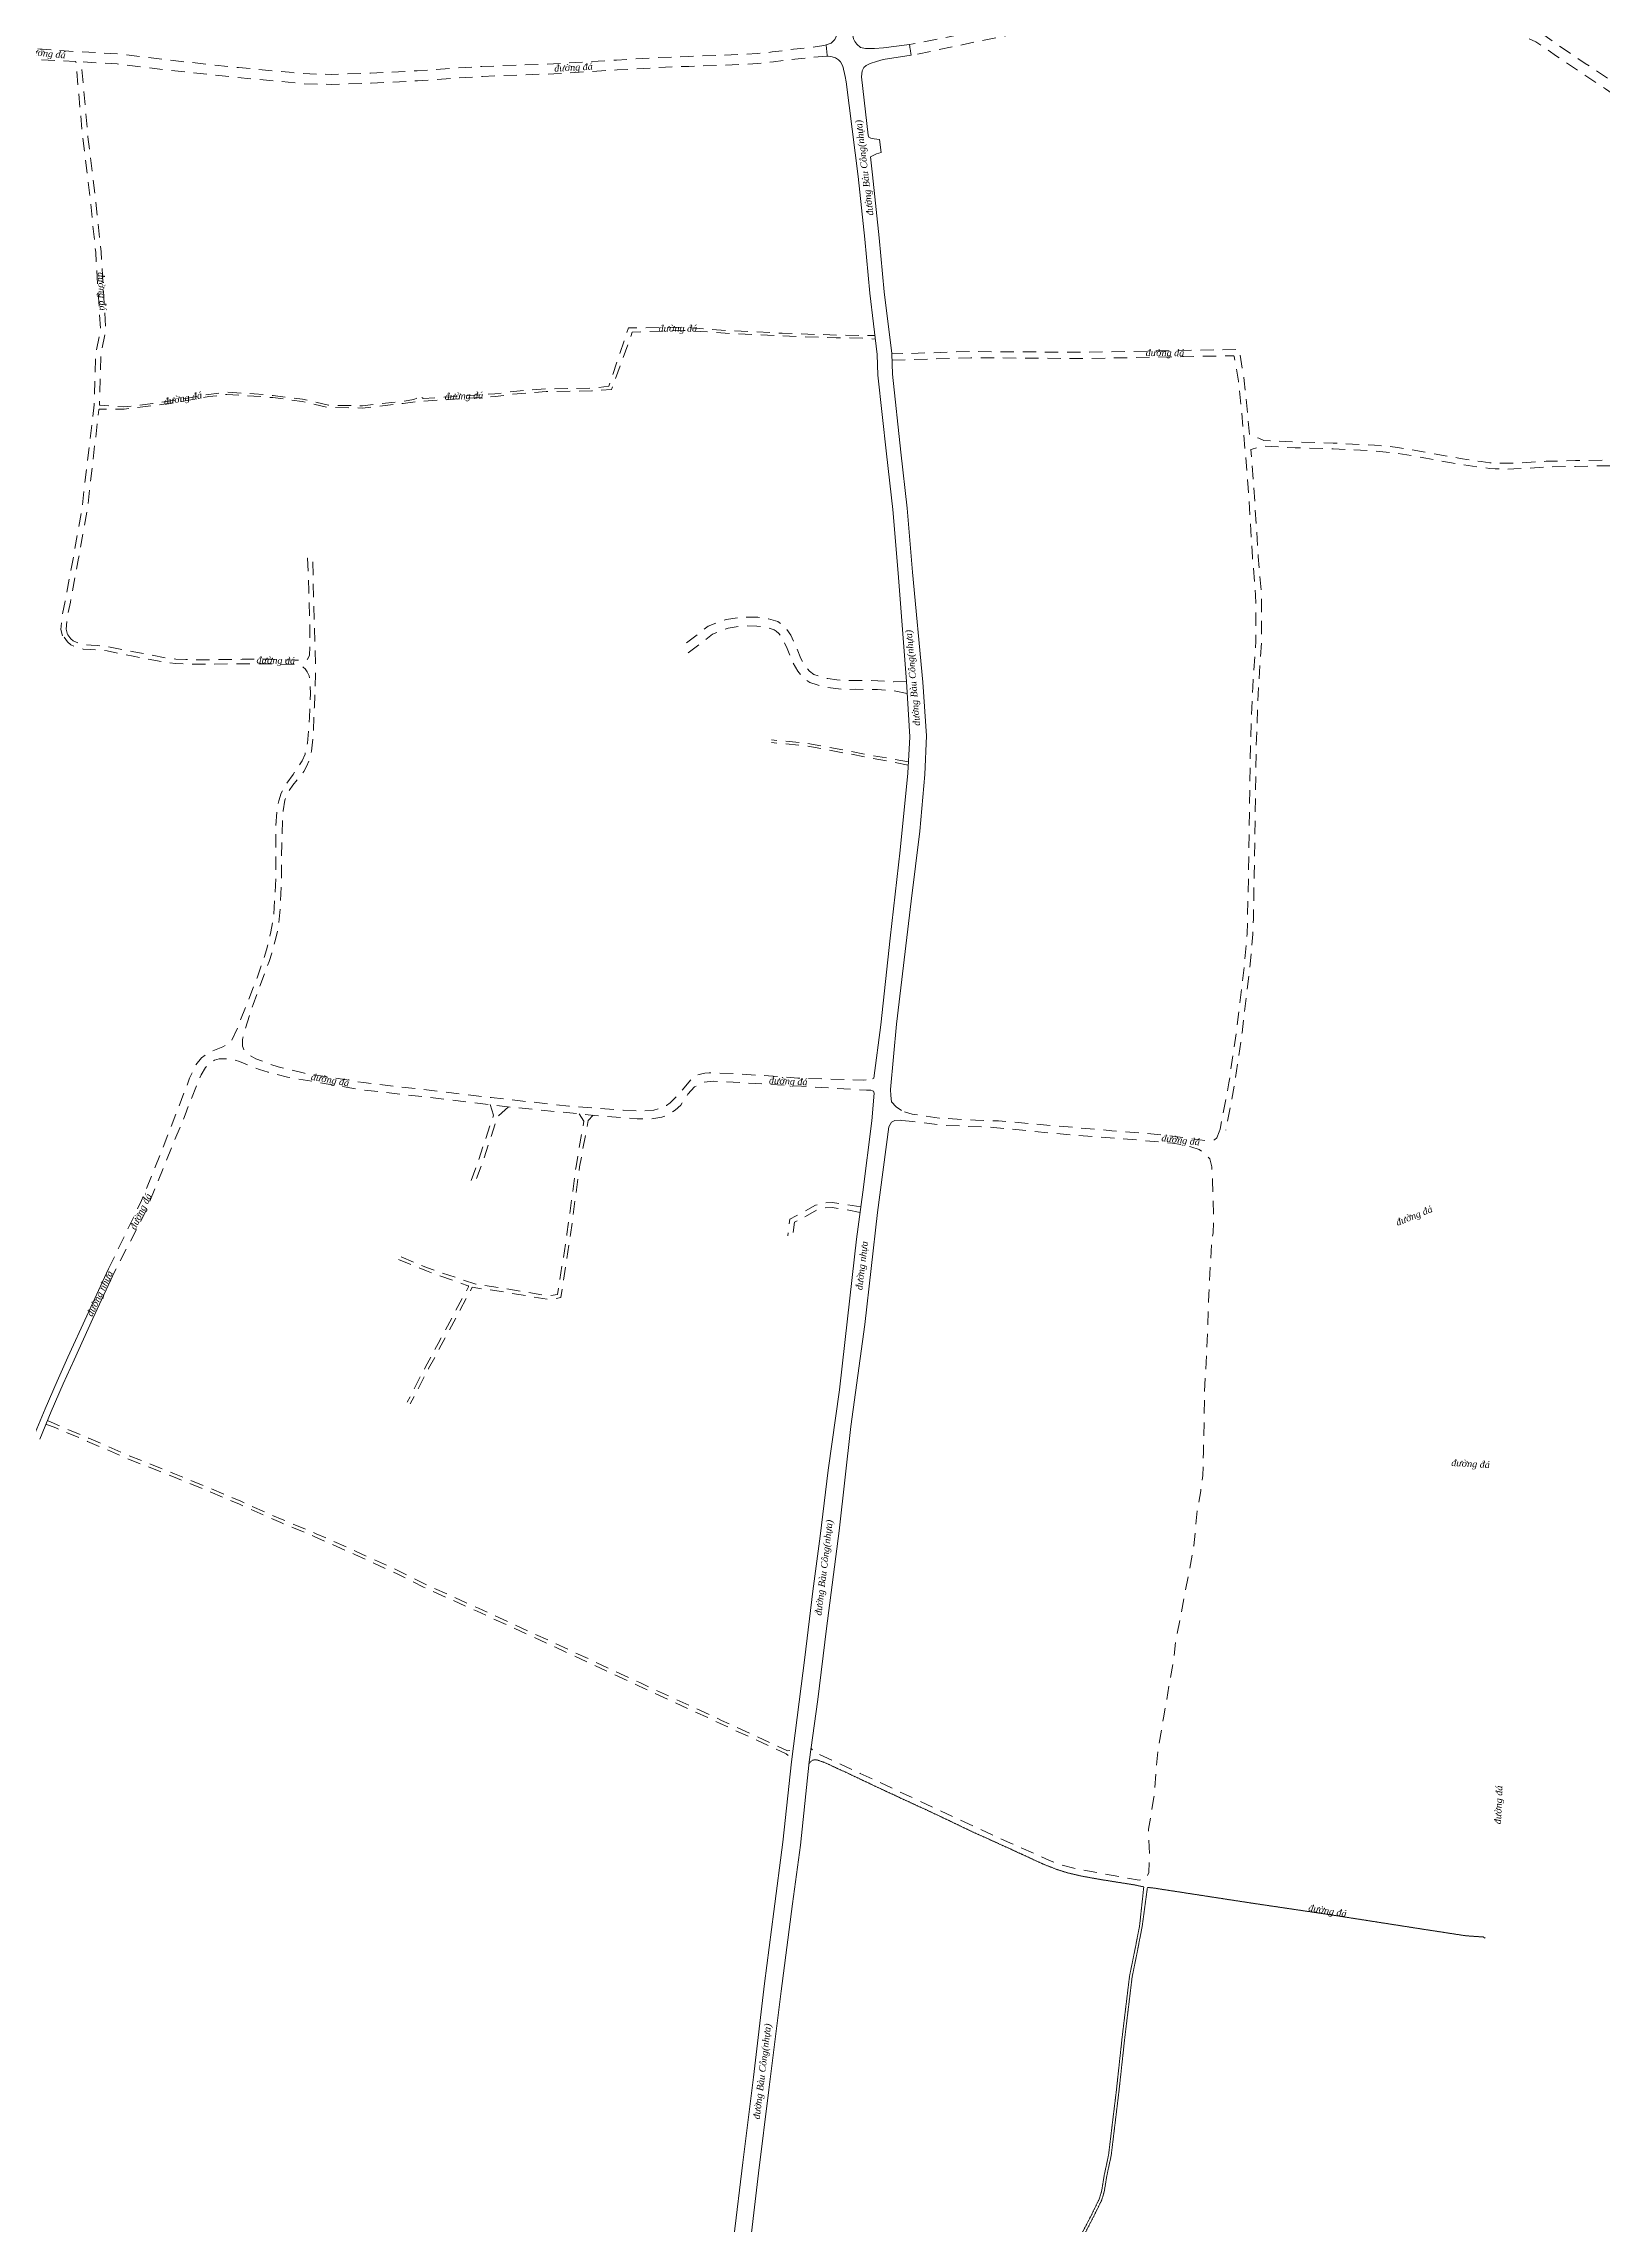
# Model space of a CAD drawing. Header units: metres. Extents: x 556238 to 587446, y 1177111 to 1219372.
# Drawn here: x 571303 to 572005, y 1210177 to 1211159 of the extents above; entities that cross this region are included whole.
import ezdxf

# ---------------------------------------------------------------- set-up
doc = ezdxf.new("R2010")
doc.units = ezdxf.units.M
doc.header["$MEASUREMENT"] = 0
doc.linetypes.add('Xr_Nen GT$0$DASHED2', pattern=[0.375, 0.25, -0.125])
doc.linetypes.add('Xr_Nen GT$0$MON', pattern=[10, 6, -4])
doc.layers.add('Xr_Nen GT$0$DUONG NHUA', color=38, linetype='Continuous', lineweight=0)
doc.layers.add('Xr_Nen GT$0$DUONG_DA', color=38, linetype='Xr_Nen GT$0$MON', lineweight=0)
doc.styles.add('Xr_Nen GT$0$ROMANS', font='romans.shx')

msp = doc.modelspace()

# ---------------------------------------------------------------- linework, layer by layer
at = {"layer": 'Xr_Nen GT$0$DUONG NHUA', "flags": 128}
for points in [[(571654.08708, 1211223.10264), (571657.22152, 1211191.25999), (571659.39919, 1211172.66505), (571660.28254, 1211163.52173), (571660.0778, 1211162.1823), (571659.51368, 1211160.86024), (571657.7531, 1211159.27105), (571655.55566, 1211158.49026)], [(571693.08008, 1211158.60418), (571681.42727, 1211157.14826), (571677.39739, 1211156.7977), (571673.33051, 1211156.84761), (571671.0037, 1211157.27925), (571669.3091, 1211158.8386), (571668.48674, 1211159.93625), (571667.92237, 1211161.16626), (571667.2501, 1211164.19488), (571666.35993, 1211173.40881), (571664.18152, 1211192.01002), (571661.05341, 1211223.78837)], [(571676.50607, 1210693.08755), (571677.01872, 1210693.26016), (571680.22949, 1210717.36585), (571684.34912, 1210756.41279), (571688.86554, 1210795.93713), (571692.30467, 1210830.57225), (571693.2009, 1210846.94973), (571691.80182, 1210871.93427), (571687.97593, 1210920.58805), (571685.64089, 1210949.33949), (571682.72785, 1210974.33264), (571678.88567, 1211009.7456), (571678.59155, 1211019.11345), (571675.22317, 1211046.67088), (571673.01086, 1211071.02301), (571670.01339, 1211099.19162), (571664.53122, 1211141.78375), (571664.07425, 1211144.16747), (571663.06536, 1211148.87993), (571661.97118, 1211150.76771), (571661.14652, 1211151.73351), (571659.73623, 1211152.68049), (571658.21694, 1211153.10543), (571656.51532, 1211153.44942), (571656.05771, 1211153.41478)], [(571689.54069, 1210678.82646), (571687.13119, 1210680.47837), (571684.92051, 1210682.67573), (571684.62594, 1210685.48734), (571684.5548, 1210688.19794), (571687.19073, 1210717.64331), (571693.80844, 1210773.04643), (571697.80935, 1210804.51859), (571700.06735, 1210829.97596), (571700.80128, 1210847.36154), (571699.16033, 1210871.59182), (571694.4518, 1210921.14872), (571692.11035, 1210949.97902), (571689.18714, 1210975.05946), (571685.37464, 1211010.19881), (571685.07914, 1211019.61076), (571681.68739, 1211047.3594), (571679.47967, 1211071.66099), (571676.4747, 1211099.90012), (571675.55989, 1211108.00308), (571678.25297, 1211109.47057), (571680.26202, 1211110.00762), (571679.52069, 1211115.83483), (571677.23098, 1211116.13672), (571675.74553, 1211116.41569), (571674.75848, 1211116.96112), (571674.45855, 1211117.75839), (571671.47771, 1211144.16151), (571671.5568, 1211145.46727), (571671.79454, 1211146.78847), (571672.58757, 1211148.30024), (571673.62836, 1211149.13196), (571675.37306, 1211150.045), (571678.20483, 1211151.0498), (571681.25232, 1211151.86147), (571693.82829, 1211153.83406)], [(571614.0151, 1210171.59305), (571618.00904, 1210205.26722), (571622.84141, 1210243.65873), (571627.75307, 1210285.80383), (571632.07834, 1210318.24442), (571636.01109, 1210349.41894), (571640.03473, 1210385.61731), (571645.97183, 1210432.54108), (571649.57687, 1210462.40822), (571652.91703, 1210487.15508), (571656.50822, 1210516.87129), (571661.51128, 1210552.97287), (571665.1689, 1210584.96207), (571669.2561, 1210620.8245), (571672.10837, 1210642.00941), (571676.1954, 1210674.13702), (571677.2026, 1210686.51429), (571676.81379, 1210687.48527), (571676.46396, 1210687.63016)], [(571620.17747, 1210158.27234), (571625.1777, 1210200.47006), (571629.70352, 1210237.90628), (571635.32548, 1210282.30983), (571640.46895, 1210321.60106), (571644.07114, 1210348.04228), (571647.84511, 1210385.52317), (571651.80256, 1210413.60381), (571655.70777, 1210445.5954), (571661.49227, 1210489.6021), (571666.7254, 1210536.47437), (571672.93711, 1210582.47005), (571678.62639, 1210632.86035), (571683.71177, 1210671.46882), (571684.92297, 1210673.52346), (571686.51231, 1210674.21372), (571688.88479, 1210674.42079), (571689.69257, 1210674.3291)], [(571298.73782, 1210531.95079), (571303.89858, 1210544.44997), (571309.32253, 1210556.93858), (571314.22755, 1210567.80398), (571322.65642, 1210586.38296), (571332.4986, 1210607.52955)], [(571335.38289, 1210606.50469), (571325.3824, 1210585.13026), (571316.9607, 1210566.56708), (571312.06566, 1210555.7238), (571306.66112, 1210543.27987), (571301.50526, 1210530.79257)]]:
    msp.add_lwpolyline(points, dxfattribs=at)
at = {"layer": 'Xr_Nen GT$0$DUONG NHUA', "linetype": 'Xr_Nen GT$0$DASHED2', "flags": 128}
for points in [[(571655.55566, 1211158.49026), (571656.05771, 1211153.41478)], [(571693.08008, 1211158.60418), (571693.82829, 1211153.83406)]]:
    msp.add_lwpolyline(points, dxfattribs=at)
at = {"layer": 'Xr_Nen GT$0$DUONG_DA', "flags": 128}
for points in [[(571818.3623, 1211225.05328), (571817.926, 1211216.86684), (571816.94622, 1211209.60022), (571815.65791, 1211202.79032), (571814.26919, 1211192.54876), (571813.63635, 1211188.37377), (571812.35429, 1211186.50853), (571810.07882, 1211183.74346), (571808.29792, 1211182.71959), (571785.79509, 1211178.26405), (571765.21446, 1211174.22278), (571738.01609, 1211167.4879), (571723.15359, 1211164.45021), (571694.79066, 1211158.94215), (571693.08008, 1211158.60418)], [(571655.55566, 1211158.49026), (571654.52031, 1211158.12238), (571649.08365, 1211157.39997), (571640.92637, 1211156.52089), (571631.31303, 1211155.27588), (571624.45407, 1211154.5477), (571609.13517, 1211153.84686), (571593.63873, 1211153.31035), (571579.13527, 1211152.73891), (571561.19259, 1211151.65843), (571547.35146, 1211150.85303), (571532.75799, 1211149.91575), (571517.92177, 1211149.47579), (571500.61959, 1211148.73455), (571488.48329, 1211148.06107), (571471.36095, 1211146.78668), (571450.49019, 1211145.73195), (571432.75979, 1211145.19215), (571420.12598, 1211145.51655), (571413.7635, 1211146.14374), (571391.05478, 1211148.26383), (571360.16694, 1211151.54644), (571336.82096, 1211154.4061), (571318.58821, 1211155.41024), (571287.97514, 1211157.705), (571272.38403, 1211160.07087), (571256.31268, 1211163.22472)], [(571314.17949, 1210892.96298), (571315.51257, 1210891.12885), (571316.60728, 1210890.18732), (571318.85446, 1210889.21134), (571321.43733, 1210888.39066), (571324.63831, 1210888.2384), (571327.46713, 1210888.10511), (571332.09152, 1210887.64854), (571343.90404, 1210885.26117), (571357.94699, 1210882.56319), (571362.77561, 1210881.92419), (571367.28479, 1210881.77784), (571371.37263, 1210881.632), (571392.59964, 1210881.87809), (571405.63159, 1210881.88013), (571416.51823, 1210881.53361), (571416.51823, 1210881.53361), (571419.90697, 1210881.5633), (571420.94091, 1210881.5633), (571422.06608, 1210881.89745), (571423.0088, 1210883.59857), (571423.16253, 1210894.50278), (571422.58488, 1210912.72709), (571422.12698, 1210927.47872), (571424.43599, 1210927.54934), (571424.58294, 1210917.27116), (571425.19672, 1210897.24083), (571425.69945, 1210875.26215), (571425.15003, 1210860.40488), (571424.55504, 1210846.41708), (571423.81391, 1210840.53261), (571422.98339, 1210837.12676), (571421.64978, 1210833.64916), (571420.37289, 1210831.33711), (571417.59907, 1210827.78045), (571415.41933, 1210825.26092), (571412.88354, 1210821.24557), (571411.86337, 1210818.43443), (571411.05264, 1210813.71), (571410.44258, 1210798.98078), (571410.29951, 1210783.28198), (571409.76164, 1210769.40511), (571408.95361, 1210760.98323), (571407.71533, 1210755.76411), (571406.00031, 1210749.57442), (571404.73903, 1210745.7816), (571397.52608, 1210726.5119), (571393.79026, 1210714.5674), (571392.83367, 1210710.77742), (571392.80838, 1210707.75832), (571393.33224, 1210706.2476), (571394.1792, 1210705.11541), (571396.70719, 1210703.18097), (571398.87173, 1210702.01139), (571405.07171, 1210699.68565), (571408.84677, 1210698.39644), (571420.66281, 1210695.56443), (571447.25279, 1210691.3371), (571462.62059, 1210689.56849), (571504.79336, 1210684.59409), (571539.70135, 1210680.74194), (571564.21594, 1210678.88877), (571572.50282, 1210678.45174), (571577.92327, 1210678.88877), (571581.2689, 1210679.89136), (571583.63657, 1210680.97108), (571585.30938, 1210682.25646), (571587.72853, 1210684.59585), (571590.5141, 1210687.58858), (571594.65992, 1210692.64833), (571597.13068, 1210694.56859), (571598.92733, 1210695.19124), (571600.94397, 1210695.59413), (571602.88728, 1210695.66738), (571605.82059, 1210695.66738), (571614.73051, 1210695.37437), (571642.88771, 1210693.38973), (571672.39712, 1210692.45852), (571675.04816, 1210692.59668), (571676.50607, 1210693.08755)], [(571691.78876, 1210872.10031), (571685.83489, 1210871.73986), (571678.81575, 1210872.24979), (571668.93206, 1210872.41953), (571663.90823, 1210872.29511), (571660.3747, 1210872.70082), (571656.274, 1210873.21455), (571652.75933, 1210874.1695), (571650.06629, 1210875.09258), (571648.12217, 1210876.47908), (571646.11953, 1210878.81727), (571644.13747, 1210882.31685), (571641.70651, 1210888.37299), (571639.72947, 1210892.77168), (571637.28441, 1210896.13824), (571635.61113, 1210897.63558), (571633.85011, 1210898.87069), (571629.67908, 1210900.10357), (571624.74209, 1210900.85744), (571619.42636, 1210900.91918), (571616.48509, 1210900.7589), (571610.47813, 1210899.79008), (571602.48278, 1210896.77248), (571589.83901, 1210887.04033)], [(571312.56167, 1210891.78712), (571314.03176, 1210889.76448), (571315.53276, 1210888.47352), (571318.15145, 1210887.33619), (571321.081, 1210886.40535), (571324.54418, 1210886.24061), (571327.32171, 1210886.10974), (571331.79441, 1210885.66815), (571343.51726, 1210883.2989), (571357.62685, 1210880.58812), (571362.61157, 1210879.92847), (571367.2167, 1210879.77899), (571371.34856, 1210879.63159), (571392.61139, 1210879.87809), (571405.59992, 1210879.88013), (571416.45461, 1210879.53462), (571418.94876, 1210878.98754), (571420.25934, 1210878.2716), (571421.07847, 1210877.61702), (571421.93928, 1210876.30247), (571422.8403, 1210874.48193), (571423.2089, 1210872.32931), (571423.39364, 1210866.51208), (571423.01023, 1210855.61558), (571422.09251, 1210844.1895), (571420.95054, 1210839.21641), (571419.6995, 1210836.12899), (571415.53746, 1210830.08467), (571412.55706, 1210825.8946), (571410.16592, 1210821.59114), (571409.18302, 1210818.24979), (571408.25607, 1210813.89669), (571407.7886, 1210806.95743), (571407.88197, 1210784.98174), (571406.94172, 1210766.68024), (571405.57646, 1210759.22501), (571403.66311, 1210751.08023), (571399.3554, 1210738.48488), (571390.50992, 1210715.96146), (571387.58769, 1210709.62918), (571383.9795, 1210707.43583), (571379.12846, 1210705.46162), (571376.8287, 1210704.20531), (571374.31333, 1210702.51827), (571371.5439, 1210699.06128), (571368.99113, 1210693.34193), (571360.42089, 1210670.74611), (571347.35093, 1210638.21927), (571332.4986, 1210607.52955)], [(571692.1072, 1210866.4808), (571685.58408, 1210867.74754), (571678.63636, 1210868.25228), (571668.94725, 1210868.41868), (571663.72874, 1210868.28943), (571659.89793, 1210868.72928), (571655.49715, 1210869.28061), (571651.5852, 1210870.3435), (571648.21811, 1210871.49762), (571645.40191, 1210873.50606), (571642.82975, 1210876.50921), (571640.52505, 1210880.57844), (571638.02472, 1210886.8074), (571636.25034, 1210890.75521), (571634.29884, 1210893.44218), (571633.12031, 1210894.4968), (571632.08889, 1210895.2202), (571628.80624, 1210896.19048), (571624.41537, 1210896.86097), (571619.51205, 1210896.91792), (571616.91356, 1210896.77631), (571611.51321, 1210895.90533), (571604.45146, 1210893.24008), (571592.27882, 1210883.87058)], [(571692.50807, 1210834.28923), (571675.28589, 1210837.53), (571646.89555, 1210842.91632), (571630.91575, 1210844.43295)], [(571692.59019, 1210835.78978), (571675.50411, 1210838.71), (571647.06445, 1210844.10568), (571631.02913, 1210845.62758)], [(571676.46396, 1210687.63016), (571675.67511, 1210687.95688), (571673.70326, 1210687.95688), (571644.41674, 1210689.70674), (571609.17066, 1210691.84675), (571604.88429, 1210691.92648), (571600.52401, 1210691.45486), (571598.60772, 1210690.62259), (571596.27482, 1210689.37419), (571593.35563, 1210686.1451), (571590.08958, 1210681.24176), (571587.63778, 1210678.96755), (571583.92504, 1210676.5534), (571581.54327, 1210675.81866), (571577.13002, 1210675.01395), (571570.5232, 1210675.02041), (571551.1889, 1210676.55986), (571514.48812, 1210680.2001), (571475.39875, 1210684.82501), (571444.39505, 1210688.37838), (571413.10367, 1210693.81022), (571404.28353, 1210695.99335), (571400.50117, 1210697.2068), (571395.91815, 1210699.02698), (571391.38175, 1210700.90876), (571388.48286, 1210701.76369), (571386.85396, 1210702.12221), (571384.28637, 1210702.06706), (571382.29295, 1210701.97942), (571380.1395, 1210701.3727), (571378.06884, 1210700.18683), (571376.10558, 1210698.10581), (571374.11777, 1210694.9067), (571372.92723, 1210692.0902), (571366.96041, 1210676.89302), (571358.28147, 1210655.50428), (571348.83905, 1210632.56543), (571335.38289, 1210606.50469)], [(571504.30854, 1210681.40451), (571505.78138, 1210676.61521), (571498.69715, 1210655.35374), (571495.51834, 1210646.66125)], [(571550.60541, 1210676.61774), (571548.44341, 1210674.27407), (571544.5386, 1210653.3921), (571540.46664, 1210622.9293), (571536.04908, 1210594.53638), (571530.52869, 1210593.69334), (571511.42051, 1210596.93418), (571496.21351, 1210599.19102), (571482.28002, 1210573.1376), (571476.59, 1210562.56666), (571468.33022, 1210546.68986)], [(571512.49341, 1210680.43611), (571507.67943, 1210675.98481), (571500.58543, 1210654.69404), (571497.39668, 1210645.97435)], [(571689.69257, 1210674.3291), (571692.9387, 1210673.96062), (571709.05132, 1210672.07576), (571730.84454, 1210671.15666), (571758.4622, 1210668.43084), (571796.37581, 1210665.44504), (571811.47758, 1210664.06708), (571815.82635, 1210663.33081), (571819.69601, 1210662.44728), (571823.49197, 1210661.19561), (571826.32972, 1210659.17085), (571828.29181, 1210657.04975), (571829.13944, 1210653.40519), (571829.50744, 1210647.06252), (571830.09773, 1210630.02844), (571829.81363, 1210623.71531), (571829.81363, 1210623.71531), (571829.07737, 1210619.78737), (571827.89964, 1210596.08121), (571826.91341, 1210569.27019), (571825.92757, 1210552.50005), (571825.44618, 1210524.84117), (571825.1277, 1210514.53596), (571824.20182, 1210507.62203), (571822.67209, 1210498.52547), (571821.03922, 1210482.8175), (571819.10964, 1210471.9393), (571812.97638, 1210439.81192), (571811.9854, 1210431.5471), (571807.43862, 1210405.31313), (571805.24664, 1210392.94752), (571804.20622, 1210383.57549), (571803.1386, 1210369.68086), (571800.70431, 1210355.29853), (571801.14361, 1210344.08988), (571800.79647, 1210335.69522), (571800.01183, 1210334.02968), (571798.76948, 1210332.56009), (571796.48722, 1210332.37924), (571789.58017, 1210333.50242), (571768.52423, 1210337.38142), (571761.80118, 1210339.11619), (571756.12857, 1210341.18107), (571738.57273, 1210348.96287), (571715.72299, 1210359.50366), (571694.03013, 1210369.61858), (571670.85321, 1210380.37905), (571658.46303, 1210386.24687), (571650.82375, 1210389.62603), (571648.71178, 1210391.67273)], [(571832.95742, 1210670.44147), (571832.54939, 1210669.10248), (571831.53211, 1210666.52074), (571830.41203, 1210665.58834), (571827.24298, 1210665.05956), (571823.8782, 1210665.58834), (571806.67838, 1210667.82127), (571784.25877, 1210669.68577), (571733.20006, 1210674.10304), (571722.7961, 1210674.4401), (571706.38914, 1210675.38459), (571694.26202, 1210677.1018), (571690.45804, 1210678.38169), (571689.54069, 1210678.82646)], [(571671.21122, 1210635.34591), (571664.4772, 1210636.37474), (571658.42848, 1210637.37169), (571654.83879, 1210637.15151), (571650.82641, 1210636.2363), (571646.31131, 1210633.60898), (571642.06083, 1210631.4197), (571639.2125, 1210629.81371), (571638.35545, 1210622.28718)], [(571670.88173, 1210632.8987), (571664.11304, 1210634.20508), (571658.31551, 1210635.16063), (571655.15284, 1210634.96664), (571651.64284, 1210634.16602), (571647.36893, 1210631.67905), (571643.10514, 1210629.48292), (571641.27131, 1210628.44893), (571640.54133, 1210622.03828)], [(571304.29666, 1210537.55325), (571308.77248, 1210535.86914), (571323.06123, 1210529.83792), (571341.04749, 1210522.04225), (571361.69239, 1210513.87265), (571377.49005, 1210507.4583), (571391.37892, 1210501.49533), (571410.07207, 1210493.26381), (571425.41896, 1210486.89235), (571443.37533, 1210478.89828), (571462.43931, 1210470.22753), (571474.34223, 1210464.19347), (571498.41147, 1210453.35226), (571533.38004, 1210437.33418), (571571.00827, 1210419.85968), (571607.89056, 1210402.86945), (571632.56754, 1210391.47531), (571637.52473, 1210389.14962), (571640.22778, 1210387.14305)], [(571304.99078, 1210539.23437), (571309.32836, 1210537.26266), (571323.65116, 1210531.21706), (571341.62187, 1210523.42814), (571362.25052, 1210515.26496), (571378.06814, 1210508.84251), (571391.97708, 1210502.87092), (571410.66196, 1210494.64304), (571426.01166, 1210488.27041), (571443.99089, 1210480.26617), (571463.08923, 1210471.57979), (571474.9897, 1210465.54697), (571499.03183, 1210454.71797), (571534.00828, 1210438.69628), (571571.63797, 1210421.22111), (571608.51816, 1210404.23184), (571633.2005, 1210392.83523), (571638.11554, 1210390.52931), (571640.68898, 1210390.78812)]]:
    msp.add_lwpolyline(points, dxfattribs=at)
at = {"layer": 'Xr_Nen GT$0$DUONG_DA', "linetype": 'Xr_Nen GT$0$MON', "flags": 128}
for points in [[(573186.37876, 1210697.48331), (573174.28011, 1210701.38569), (573170.7306, 1210701.91096), (573167.33623, 1210700.79568), (573164.71293, 1210698.44184), (573158.04855, 1210684.4061), (573147.5276, 1210662.28024), (573132.68494, 1210622.92205), (573127.66374, 1210611.30061), (573112.81282, 1210614.63261), (573095.62772, 1210617.74447), (573083.79586, 1210619.25251), (573072.5927, 1210619.35612), (573063.75797, 1210617.78992), (573056.02539, 1210614.76305), (573047.8496, 1210611.0782), (573043.88057, 1210610.17231), (573038.76369, 1210610.93353), (573024.58698, 1210615.25312), (572983.81956, 1210636.29928), (572961.70147, 1210645.72259), (572927.67259, 1210661.42117), (572913.31804, 1210668.54442), (572904.95489, 1210673.31571), (572901.76737, 1210676.06044), (572901.69557, 1210680.00436), (572903.71854, 1210689.63223), (572911.7625, 1210713.15367), (572926.71392, 1210759.72235), (572935.65691, 1210789.81251), (572941.84519, 1210818.11589), (572947.0473, 1210839.30781), (572947.58129, 1210845.04312), (572946.90754, 1210851.03271), (572939.452, 1210856.05317), (572929.34075, 1210859.31594), (572920.12916, 1210863.42854), (572915.59393, 1210866.79759), (572911.54133, 1210872.32981), (572907.68083, 1210879.26349), (572902.61699, 1210883.77393), (572895.71596, 1210886.83217), (572884.31973, 1210888.04981), (572824.4399, 1210888.78751), (572786.03216, 1210889.51962), (572730.68871, 1210891.15081), (572695.85526, 1210892.55402), (572665.91963, 1210896.92914), (572636.18732, 1210908.86569), (572591.75776, 1210932.52606), (572560.28099, 1210949.1368), (572520.42767, 1210969.62711), (572490.79486, 1210986.33189), (572437.6781, 1211016.89845), (572402.77108, 1211036.80178), (572366.32845, 1211053.36918), (572352.16479, 1211056.16022), (572337.39377, 1211059.20995), (572322.45426, 1211061.07177), (572307.43033, 1211062.31561), (572285.29889, 1211064.57802), (572257.59579, 1211066.46393), (572240.2856, 1211069.2227), (572224.41742, 1211072.15671), (572217.60438, 1211073.6094), (572194.08085, 1211081.46087), (572183.0237, 1211085.00627), (572153.47875, 1211096.10449), (572131.04919, 1211101.63975), (572125.77112, 1211103.03301), (572120.57173, 1211103.87905), (572110.40587, 1211105.18684), (572101.33377, 1211106.11895), (572092.52434, 1211107.31572), (572086.5648, 1211108.24046), (572079.24729, 1211109.51867), (572072.4624, 1211111.00573), (572064.03859, 1211113.44683), (572055.63071, 1211116.23231), (572047.24106, 1211119.88444), (572032.27811, 1211128.04461), (572017.36362, 1211136.55736), (572008.91451, 1211142.40197), (571997.26914, 1211150.16482), (571986.9149, 1211157.13721), (571977.38539, 1211163.80072), (571973.27189, 1211165.67228), (571968.54741, 1211167.37912), (571961.9882, 1211168.77883), (571953.99451, 1211170.24234), (571940.18748, 1211172.14965), (571920.5134, 1211175.58934), (571897.91462, 1211179.8933), (571886.35651, 1211181.99157), (571881.0066, 1211183.00793), (571869.79297, 1211184.21939), (571852.89921, 1211185.16369), (571838.94358, 1211185.42355), (571829.51122, 1211185.28393), (571823.68327, 1211184.88925), (571820.72893, 1211185.80555), (571818.68805, 1211187.23495), (571817.46821, 1211188.59406), (571816.92065, 1211190.02327), (571817.23882, 1211192.12238), (571818.62019, 1211202.30962), (571819.97631, 1211208.67476), (571821.36471, 1211210.06126), (571824.70079, 1211211.66084), (571827.27795, 1211212.28873), (571829.12396, 1211212.42164), (571831.87345, 1211212.2067), (571834.81285, 1211212.18948), (571841.54858, 1211212.42088), (571846.11544, 1211213.27624), (571850.63259, 1211214.40429), (571855.89438, 1211216.82216), (571859.32276, 1211218.57199), (571880.3375, 1211228.15253), (571892.52087, 1211226.98695), (571921.12011, 1211221.66857), (571928.9045, 1211218.38183), (571946.84437, 1211209.72615), (571953.8168, 1211206.47753), (571958.36827, 1211204.81722), (571964.02312, 1211203.48538), (571991.97898, 1211199.86534), (571996.10099, 1211199.49384), (572000.56619, 1211198.90532), (572005.1352, 1211198.49894), (572010.59612, 1211198.15605), (572017.39535, 1211197.93797), (572044.12674, 1211197.996), (572086.04603, 1211200.23416), (572091.60512, 1211200.78288), (572097.67746, 1211201.31225), (572103.79001, 1211202.44198), (572107.86538, 1211203.20248), (572112.00197, 1211204.625), (572116.59884, 1211206.59757), (572123.83307, 1211210.66493), (572131.79865, 1211214.49411), (572136.22441, 1211216.0755), (572138.54586, 1211216.67594), (572140.40232, 1211216.91522), (572143.28449, 1211216.8124), (572147.66379, 1211216.09054), (572162.89213, 1211213.06869), (572179.10649, 1211210.17061), (572189.9518, 1211207.49071), (572225.00061, 1211200.84931, 0.000842913), (572225.01052, 1211200.84729), (572246.79683, 1211196.42838, 0.045967625), (572247.34406, 1211196.36891), (572253.31279, 1211196.27118, 0.081481226), (572254.27374, 1211196.41271), (572260.37503, 1211198.35927, 0.107161297), (572261.47684, 1211198.99355), (572263.81474, 1211201.11053, 0.124460472), (572264.6297, 1211202.33483), (572265.68777, 1211205.32927, 0.046616085), (572265.82397, 1211205.87058), (572267.11995, 1211214.25687, -0.035400283), (572267.21424, 1211214.67054), (572268.43985, 1211218.70588, -0.105476716), (572269.04552, 1211219.80139), (572271.42461, 1211222.54025, -0.087287464), (572272.23198, 1211223.19507), (572275.14421, 1211224.81378, -0.084229087), (572276.09064, 1211225.14777), (572278.97794, 1211225.64693, -0.028375079), (572279.31594, 1211225.68578), (572288.82204, 1211226.23507, -0.028244794), (572289.16071, 1211226.23549), (572304.77992, 1211225.37195, 0.00261007), (572304.8112, 1211225.37038), (572322.97246, 1211224.55639, -0.010327385), (572323.09611, 1211224.54828), (572356.44485, 1211221.66988, -0.010431854), (572356.56931, 1211221.65652), (572396.90495, 1211216.47237, -0.001072648), (572396.91771, 1211216.4707), (572447.70651, 1211209.72141, 0.003218053), (572447.74482, 1211209.71657), (572501.17179, 1211203.31541, -0.002423291), (572501.20065, 1211203.31181), (572547.03501, 1211197.36913, 0.001617045), (572547.05426, 1211197.3667), (572587.0507, 1211192.44378, -0.442297211), (572589.61361, 1211188.8192), (572587.15369, 1211176.59424, 0.004738595), (572587.15369, 1211176.59424), (572582.55485, 1211154.91421, 0.008339013), (572582.53676, 1211154.8158), (572573.80233, 1211111.26672, -0.168145186), (572573.80233, 1211111.26672), (572570.36356, 1211103.53777, 0.073566313), (572570.36356, 1211103.53777), (572567.06154, 1211091.59195, -0.034657723), (572567.06154, 1211091.59195), (572562.41061, 1211078.66874, -0.063454764), (572562.06425, 1211077.99405), (572558.23747, 1211072.41282, 0.030571839), (572558.04906, 1211072.09844), (572554.21743, 1211063.9686, 146.773151262), (572554.21743, 1211063.9686), (572550.43268, 1211054.88885, -0.004067291), (572550.41525, 1211054.84327), (572544.76301, 1211040.41912, -0.005433052), (572544.73857, 1211040.35868), (572526.75655, 1210997.25155, -0.002697927), (572526.74393, 1210997.22174), (572515.9635, 1210972.14368)], [(572024.73838, 1211006.62694), (572023.29138, 1210997.92337), (572022.57038, 1210990.75612), (572021.60748, 1210977.31078), (572021.13431, 1210974.72186), (572018.98423, 1210971.6323), (572013.94156, 1210971.71093), (571992.86622, 1210971.3308), (571979.75617, 1210971.01139), (571965.01521, 1210970.15491), (571961.7557, 1210970.13276), (571956.90651, 1210970.28966), (571954.43577, 1210970.39983), (571950.41848, 1210970.88759), (571941.05257, 1210972.30886), (571925.97608, 1210974.99004), (571912.78262, 1210977.27851), (571902.37862, 1210978.32887), (571883.89619, 1210979.20973), (571866.79581, 1210979.72873), (571852.67322, 1210980.40598), (571850.37867, 1210981.37981), (571846.12776, 1210983.05503), (571844.9649, 1210995.94967), (571843.8309, 1211007.29417), (571841.61417, 1211021.04149, 0.373411604), (571841.21183, 1211021.37774), (571771.29195, 1211020.07809), (571720.65099, 1211020.43716), (571685.08825, 1211019.3206)], [(572041.10792, 1210831.9102), (572040.92761, 1210825.13566, -0.018106199), (572040.91852, 1210824.99114), (572040.36613, 1210819.43115, -0.099702373), (572040.13441, 1210818.67613), (572038.27059, 1210815.23604, 0.073717712), (572038.06982, 1210814.68492), (572034.86764, 1210799.06341, 0.014516228), (572034.84764, 1210798.94904), (572032.95602, 1210785.91502, 0.012009378), (572032.94451, 1210785.81965), (572031.61019, 1210771.97596, -0.003826571), (572031.60702, 1210771.94551), (572030.08968, 1210758.38062, 0.046985183), (572030.08312, 1210758.00562), (572030.94915, 1210746.69352, 0.004702257), (572030.95237, 1210746.65604), (572032.90331, 1210726.22869, -0.007352729), (572032.90804, 1210726.17006), (572033.98312, 1210709.85668, -0.006004986), (572033.98571, 1210709.80871), (572034.53854, 1210696.58666, -0.007784812), (572034.54017, 1210696.52441), (572034.57592, 1210694.47904, 0.553878105), (572038.93396, 1210691.85667), (572038.52758, 1210691.65027, -0.051112757), (572039.62169, 1210692.07188), (572048.63929, 1210694.52556, -0.049335766), (572049.7555, 1210694.7138), (572057.15266, 1210695.22118, -0.060192982), (572058.53026, 1210695.14982), (572063.33227, 1210694.31564, -0.051212368), (572064.46315, 1210693.99738), (572071.70202, 1210691.13401, -0.013237062), (572071.98201, 1210691.01459), (572085.8575, 1210684.65749, 0.012133777), (572085.86865, 1210684.65271), (572097.42043, 1210680.0243, 0.026233252), (572097.44524, 1210680.01584), (572102.05245, 1210678.71009, 0.093578629), (572102.14485, 1210678.70179), (572107.8102, 1210679.25338, 0.06323989), (572107.87163, 1210679.26733), (572108.83727, 1210679.61947, -0.051352239), (572109.73119, 1210679.84493, 0.105426707), (572110.90459, 1210680.27929), (572118.22267, 1210684.91444, 0.027038041), (572118.24468, 1210684.9301), (572128.03899, 1210692.73332, 0.009026678), (572128.04595, 1210692.73907), (572133.99836, 1210697.8433, -0.034602366), (572134.63611, 1210698.3178), (572139.47184, 1210701.42064, -0.078645349), (572141.11805, 1210702.14302), (572143.30818, 1210702.71756, -0.097449076), (572145.52412, 1210702.8557), (572150.08108, 1210702.25056, -0.120726467), (572152.6304, 1210701.25499), (572162.71012, 1210694.17096, -0.009018914), (572162.87765, 1210694.04865), (572174.60013, 1210685.16161, 0.035786902), (572174.63008, 1210685.14211), (572179.50352, 1210682.44426, 0.111096517), (572183.05724, 1210681.81072), (572183.05724, 1210681.81072, 0.202462806), (572188.36251, 1210683.89207), (572190.68271, 1210686.56778), (572190.68271, 1210686.56778), (572195.46247, 1210694.34769, -0.064478786), (572196.36906, 1210695.51356), (572199.00359, 1210698.12545, -0.032830596), (572199.57293, 1210698.62023), (572201.82641, 1210700.33265, -0.109491396), (572204.08659, 1210701.37385), (572206.19436, 1210701.831, -0.138886949), (572209.3222, 1210701.63547), (572214.25518, 1210699.89917, -0.049826184), (572215.29043, 1210699.41431), (572241.74625, 1210683.64289, 0.01688532), (572241.76104, 1210683.63474), (572274.10854, 1210667.20157, 0.010902779), (572274.11837, 1210667.19685), (572281.99453, 1210664.1168, 0.203933618), (572287.5728, 1210664.72132), (572288.50096, 1210665.44047, 0.11119397), (572291.83906, 1210674.2369), (572291.83906, 1210674.2369), (572291.83906, 1210674.2369), (572296.75836, 1210688.24623, 0.006683157), (572296.76232, 1210688.259), (572298.88007, 1210695.4276, 0.027831045), (572298.89284, 1210695.48173), (572299.58387, 1210699.36845, 0.061773452), (572299.59033, 1210699.49136), (572299.26077, 1210704.13673, 0.077982208), (572299.22596, 1210704.28779), (572297.7982, 1210707.84053, 0.219087513), (572297.49437, 1210708.12776), (572290.16758, 1210710.60428, -0.041864796), (572289.32423, 1210710.97046), (572268.4791, 1210722.1779, -0.01508132), (572268.1918, 1210722.34372), (572236.49475, 1210741.93624, -0.018587387), (572236.15526, 1210742.16394), (572222.1829, 1210752.30815, -0.015252073), (572221.91757, 1210752.51343), (572215.43048, 1210757.85634, -0.099543541), (572214.06126, 1210759.53786), (572213.16298, 1210761.24265, -0.154331719), (572212.57349, 1210764.50615), (572213.07562, 1210768.42163, -0.030694633), (572213.20231, 1210769.08427), (572214.67355, 1210774.83927, -0.112662983), (572215.79217, 1210777.01621), (572226.77986, 1210790.0866, 0.043245337), (572226.8295, 1210790.15723), (572244.66448, 1210820.86566, 0.011975982), (572244.67601, 1210820.88665), (572252.63145, 1210836.23242, 0.017918167), (572252.64679, 1210836.26479), (572256.92436, 1210846.19879, 0.019427471), (572256.93832, 1210846.23503), (572258.42543, 1210851.70166, 0.323759004), (572256.54343, 1210856.33888), (572256.54343, 1210856.33888), (572256.54343, 1210856.33888), (572252.57442, 1210859.40127, -0.088948916), (572251.93417, 1210860.24482), (572248.85681, 1210866.27608, -0.03460549), (572248.69429, 1210866.65768), (572246.32737, 1210873.49122, -0.043641584), (572246.19998, 1210873.99816), (572244.83688, 1210882.49986, -0.025814875), (572244.8037, 1210882.80765), (572243.89789, 1210899.04057, -0.041499783), (572243.91142, 1210899.53753), (572245.27012, 1210911.82139, -0.001288209), (572245.27186, 1210911.83675), (572246.40849, 1210921.64991, 0.019232462), (572246.42621, 1210921.87993), (572246.88655, 1210933.86429, 0.005638522), (572246.88839, 1210933.93193), (572247.11776, 1210948.41164, -0.01787517), (572247.12881, 1210948.62579), (572247.62915, 1210954.34031, 0.384449304), (572246.01452, 1210956.47876), (572225.79615, 1210960.36741, 0.00360405), (572225.77134, 1210960.372), (572206.61655, 1210963.77051, -0.003383892), (572206.55998, 1210963.78094), (572190.9555, 1210966.76794, 0.021647343), (572190.80564, 1210966.78996), (572174.67124, 1210968.45046, -0.005061642), (572174.58574, 1210968.46013), (572158.2945, 1210970.47085, 0.038460091), (572158.02596, 1210970.48319), (572149.628, 1210970.22309, 0.018467435), (572149.49907, 1210970.21432), (572141.80989, 1210969.40535, 0.021600443), (572141.66041, 1210969.38306), (572137.83233, 1210968.64203, 0.065297101), (572137.40053, 1210968.49816), (572131.78533, 1210965.77164, -0.023443622), (572131.41926, 1210965.61464), (572126.56469, 1210963.79693, 0.000150627), (572126.5637, 1210963.79656), (572122.72844, 1210962.35788, -0.094123844), (572121.16557, 1210962.0877), (572116.04449, 1210962.17228, -0.006240601), (572115.93845, 1210962.17535), (572109.82762, 1210962.42895, -0.007647415), (572109.69783, 1210962.43633), (572102.04363, 1210962.98889, -0.012010075), (572101.84043, 1210963.00847), (572093.80919, 1210964.13014), (572078.47149, 1210965.66891), (572066.92754, 1210966.47445), (572051.62314, 1210966.92856), (572038.4542, 1210968.06506), (572023.56692, 1210968.96053), (572013.94474, 1210969.11057), (571992.92133, 1210968.73137), (571979.86327, 1210968.41323), (571965.09951, 1210967.55542), (571961.72248, 1210967.53248), (571956.80655, 1210967.69153), (571954.22086, 1210967.80683), (571950.06667, 1210968.31121), (571940.62985, 1210969.74324), (571925.52628, 1210972.42924), (571912.42942, 1210974.70095), (571902.18601, 1210975.7351), (571883.79486, 1210976.61161), (571866.6941, 1210977.13062), (571852.53347, 1210977.80969), (571849.63997, 1210977.20398), (571847.40169, 1210976.49561), (571846.73823, 1210976.28564), (571847.38686, 1210969.09315), (571848.14718, 1210959.32247), (571850.08723, 1210928.12105), (571851.5318, 1210911.0464), (571851.6036, 1210889.95846), (571850.23055, 1210869.21086), (571849.14327, 1210842.61636), (571848.75228, 1210812.76882), (571848.28258, 1210785.13271), (571847.89812, 1210764.94851), (571847.68153, 1210758.18735), (571846.49337, 1210744.59194), (571842.80272, 1210713.75355), (571839.47956, 1210690.78351), (571835.51103, 1210669.95252)]]:
    msp.add_lwpolyline(points, format="xyb", dxfattribs=at)
msp.add_lwpolyline([(572440.28272, 1210882.41759), (572430.84012, 1210886.4283), (572428.06437, 1210889.00692), (572426.307, 1210891.54264), (572426.11297, 1210895.29108), (572427.15565, 1210900.6034), (572428.80636, 1210905.7236), (572428.81124, 1210909.00968), (572427.66189, 1210911.64338), (572424.81371, 1210913.44522), (572418.1501, 1210915.51931), (572393.7386, 1210923.40746), (572353.52827, 1210934.95574), (572328.20827, 1210941.72858), (572284.5891, 1210950.10893), (572259.30197, 1210954.07686), (572250.25622, 1210955.68238), (572249.61773, 1210948.38992), (572249.38709, 1210933.83031), (572248.91624, 1210921.57249), (572247.75511, 1210911.54783), (572246.39169, 1210899.22136), (572247.30126, 1210882.92115), (572248.67537, 1210874.35076), (572251.06794, 1210867.44317), (572254.20179, 1210861.30119), (572258.58697, 1210857.26377), (572275.93562, 1210854.56816), (572290.84658, 1210852.01182), (572334.58039, 1210841.65986), (572368.47672, 1210832.84163), (572407.34453, 1210823.5261), (572460.31344, 1210811.6053), (572460.31344, 1210811.6053), (572498.28195, 1210804.10375), (572545.63541, 1210793.79406), (572569.12416, 1210786.85938), (572582.11144, 1210781.60328), (572594.65439, 1210775.9064), (572600.64219, 1210766.53783), (572603.40264, 1210760.10215), (572606.86033, 1210748.46611), (572613.76225, 1210718.84018), (572618.59933, 1210696.15552), (572619.69543, 1210692.06811), (572629.68212, 1210691.71062), (572639.88974, 1210691.09102), (572661.97321, 1210690.06238), (572691.24107, 1210687.85947), (572700.59834, 1210686.90086), (572707.3534, 1210685.62962), (572718.549, 1210681.39595), (572726.48153, 1210678.3775), (572738.12409, 1210675.59634), (572770.70219, 1210668.40318), (572809.70864, 1210662.01949), (572840.2425, 1210656.73177), (572873.31021, 1210651.16851), (572878.56423, 1210651.23716), (572880.72553, 1210655.5667), (572885.38223, 1210664.96015), (572890.63898, 1210671.35237), (572896.49167, 1210674.6903), (572899.85442, 1210690.69463), (572907.9655, 1210714.41233), (572922.89208, 1210760.90365), (572931.78069, 1210790.81083), (572937.94837, 1210819.02002), (572943.09199, 1210839.97365), (572943.5604, 1210845.00456), (572943.13933, 1210848.74781), (572937.6862, 1210852.41988), (572927.90705, 1210855.57547), (572918.09688, 1210859.95532), (572912.72392, 1210863.94669), (572908.16751, 1210870.16666), (572904.51513, 1210876.72655), (572900.42399, 1210880.37059), (572894.66808, 1210882.92137), (572884.08208, 1210884.05243), (572824.37715, 1210884.78798), (572785.93512, 1210885.52074), (572730.54929, 1210887.15319), (572695.48451, 1210888.56571), (572665.94368, 1210892.88313), (572642.4947, 1210900.97495), (572589.88424, 1210928.99194), (572558.43301, 1210945.5892), (572518.53033, 1210966.10489), (572488.81514, 1210982.85611), (572435.6899, 1211013.42755), (572400.94892, 1211033.23622), (572365.09755, 1211049.53482), (572351.3737, 1211052.23919), (572336.74099, 1211055.26036), (572322.04174, 1211057.09223), (572307.06188, 1211058.33242), (572284.95956, 1211060.59186), (572257.14427, 1211062.48541), (572239.60709, 1211065.28035), (572223.63658, 1211068.23329), (572216.62362, 1211069.7286), (572199.11242, 1211074.85888), (572180.58693, 1211081.69137), (572152.12925, 1211092.31751), (572130.09081, 1211097.75625), (572124.93439, 1211098.60998), (572119.9231, 1211099.42541), (572109.88873, 1211100.71628), (572100.80078, 1211101.65003), (572091.8764, 1211102.86241), (572085.83256, 1211103.80023), (572078.37803, 1211105.10238), (572071.35322, 1211106.64201), (572062.70427, 1211109.14836), (572054.02177, 1211112.02482), (572045.26184, 1211115.83813), (572030.08529, 1211124.1148), (572014.96377, 1211132.74571), (572006.38632, 1211138.67911), (571994.76439, 1211146.42633), (571984.3686, 1211153.4267), (571975.14548, 1211159.87596), (571971.57285, 1211161.50144), (571967.30757, 1211163.04238), (571961.11325, 1211164.36423), (571953.28108, 1211165.79816), (571939.49186, 1211167.703), (571919.70491, 1211171.16243), (571897.09175, 1211175.46913), (571885.53466, 1211177.56722), (571880.34393, 1211178.55334), (571869.42548, 1211179.73291), (571852.73169, 1211180.66603), (571838.93499, 1211180.92293), (571829.69668, 1211180.78618), (571819.16662, 1211180.07306), (571808.4119, 1211178.1548), (571786.66564, 1211173.84906), (571766.18939, 1211169.82829), (571739.00788, 1211163.09758), (571724.06445, 1211160.04335), (571695.93643, 1211154.16473), (571693.82829, 1211153.83406)], dxfattribs=at)
at = {"layer": 'Xr_Nen GT$0$DUONG_DA', "flags": 128}
for points in [[(571311.72033, 1210892.43614), (571310.9929, 1210895.24485), (571311.50549, 1210901.08625), (571312.94859, 1210908.07481), (571316.66202, 1210927.89794), (571320.67891, 1210950.55932), (571321.79859, 1210960.91488), (571325.98602, 1210996.36675), (571326.64699, 1211019.42328), (571328.87141, 1211030.29441), (571326.69689, 1211065.17223), (571324.18551, 1211089.19257), (571320.84645, 1211116.80635), (571317.81236, 1211150.63851, 0.360028423), (571317.4535, 1211151.00082), (571295.93528, 1211151.97766), (571287.975, 1211152.705), (571254.84975, 1211155.37517)], [(571656.05771, 1211153.41478), (571649.48675, 1211152.91736), (571641.45649, 1211152.05196), (571631.83961, 1211150.80649), (571624.79475, 1211150.05858), (571609.31586, 1211149.35042), (571593.80516, 1211148.81341), (571579.35912, 1211148.24424), (571561.45854, 1211147.16629), (571547.62637, 1211146.36141), (571532.96895, 1211145.42003), (571518.08478, 1211144.97865), (571500.84057, 1211144.23989), (571488.77498, 1211143.57033), (571471.64156, 1211142.29512), (571450.67224, 1211141.23541), (571432.77051, 1211140.69039), (571419.84714, 1211141.02223), (571413.33362, 1211141.66431), (571390.60784, 1211143.78599), (571359.65557, 1211147.07545), (571336.42323, 1211149.92118), (571320.66792, 1211150.78888, 0.457186259), (571320.24753, 1211150.35376), (571323.23355, 1211117.05765), (571326.57049, 1211089.46143), (571329.08911, 1211065.37177), (571331.28659, 1211030.12559), (571329.04003, 1211019.14627), (571328.39459, 1210996.63111, 0.403497473), (571328.76829, 1210996.2205), (571339.41044, 1210995.52368), (571352.43643, 1210997.03961), (571365.89701, 1210999.03887), (571377.47632, 1211001.11727), (571385.76259, 1211002.11781), (571398.01934, 1211001.39228), (571406.53501, 1211000.66833), (571419.85017, 1210998.96042), (571431.49939, 1210996.26669), (571446.77318, 1210995.98709), (571464.94843, 1210998.01722), (571469.88823, 1210998.76705, 0.072548492), (571469.99869, 1210998.80068), (571472.55009, 1211000.00286)], [(571314.04367, 1210893.03786), (571313.41983, 1210895.44662), (571313.88411, 1210900.7375), (571315.30348, 1210907.61115), (571319.02314, 1210927.46753), (571323.05626, 1210950.22049), (571324.18341, 1210960.64512), (571328.13963, 1210994.13951, -0.379427005), (571328.53582, 1210994.49259), (571339.44891, 1210994.5214), (571352.56772, 1210996.04814), (571366.05884, 1210998.05194), (571377.62472, 1211000.12792), (571385.79323, 1211001.11425), (571397.94743, 1211000.39479), (571406.429, 1210999.67373), (571419.67347, 1210997.97489), (571431.37625, 1210995.26878), (571446.81973, 1210994.98607), (571465.07902, 1210997.02559), (571471.80813, 1210997.94413), (571490.05613, 1210999.06874), (571506.55307, 1211000.18659), (571516.39901, 1211001.43656), (571529.51388, 1211002.42164), (571550.12513, 1211002.68495), (571558.95404, 1211003.32913), (571568.2876, 1211029.12525), (571591.40202, 1211029.94302), (571612.89186, 1211028.57358), (571635.73249, 1211027.47702), (571660.14134, 1211026.62058), (571672.61516, 1211026.41564), (571677.7539, 1211025.96647)], [(571473.51943, 1210999.66692), (571473.91365, 1210999.37158, 0.177976416), (571474.17809, 1210999.29246), (571489.97866, 1211000.26624), (571506.43684, 1211001.38147), (571516.27842, 1211002.63088), (571529.46122, 1211003.62107), (571550.03893, 1211003.88395), (571557.7352, 1211004.89605), (571566.51301, 1211031.03133), (571591.45025, 1211031.37562), (571612.96526, 1211029.77144), (571635.78231, 1211028.67601), (571660.17223, 1211027.82024), (571672.64567, 1211027.6153), (571677.53932, 1211027.722)], [(571685.17612, 1211016.52198), (571720.68501, 1211017.63684), (571771.30805, 1211017.27791), (571838.85566, 1211018.53346, -0.368805578), (571839.25691, 1211018.20359), (571841.24379, 1211007.03556), (571842.37654, 1210995.7036), (571844.79594, 1210968.87552), (571845.55345, 1210959.14092), (571847.49405, 1210927.93076), (571848.93218, 1210910.9322), (571849.00331, 1210890.03997), (571847.63406, 1210869.34983), (571846.54397, 1210842.6865), (571846.15256, 1210812.80794), (571845.683, 1210785.17956), (571845.29891, 1210765.01489), (571845.08516, 1210758.34227), (571843.90686, 1210744.85967), (571840.22494, 1210714.09422), (571836.91464, 1210691.21315), (571832.95742, 1210670.44147)], [(571544.35124, 1210677.23807), (571546.53521, 1210674.01177), (571542.95813, 1210653.64471), (571538.88302, 1210623.15831), (571534.64837, 1210595.94102), (571530.54203, 1210595.31392), (571511.67175, 1210598.51442), (571497.79835, 1210600.57334), (571476.10421, 1210607.89456), (571462.70172, 1210613.44436), (571462.16611, 1210612.15087), (571475.60083, 1210606.58772), (571494.27117, 1210599.92541, -0.458361966), (571494.48946, 1210599.36003), (571480.87013, 1210573.89405), (571475.17579, 1210563.31509), (571466.91081, 1210547.42829)]]:
    msp.add_lwpolyline(points, format="xyb", dxfattribs=at)
at = {"layer": 'Xr_Nen GT$0$DUONG_DA', "linetype": 'Xr_Nen GT$0$DASHED2', "flags": 128}
for points in [[(571713.46824, 1209830.78419), (571718.83761, 1209864.75138), (571719.57976, 1209874.01167), (571722.0109, 1209896.09343), (571726.22333, 1209941.39737), (571729.23935, 1209970.60229), (571732.26246, 1210003.2066), (571733.7867, 1210024.0549), (571736.37823, 1210052.11284), (571738.43302, 1210070.10897), (571741.3723, 1210085.14834), (571744.782, 1210102.16933), (571746.52589, 1210109.14471), (571749.35982, 1210122.87994), (571752.16301, 1210134.68127), (571754.41494, 1210142.91976), (571755.38151, 1210146.00197), (571757.43128, 1210151.2198), (571761.18435, 1210157.90702), (571767.79114, 1210167.70683), (571774.7949, 1210181.16911), (571778.5531, 1210188.83999), (571779.60489, 1210192.39777), (571780.7118, 1210199.21637), (571782.71077, 1210208.62486), (571786.23564, 1210237.66491), (571788.79761, 1210261.32361), (571792.14925, 1210289.00026), (571794.16247, 1210298.8211), (571796.66978, 1210311.7339), (571798.5699, 1210329.2555), (571794.58428, 1210330.15237), (571779.5388, 1210332.52726), (571770.52217, 1210334.14476), (571764.06692, 1210335.66368), (571759.34387, 1210337.16103), (571753.27947, 1210339.53814), (571743.37027, 1210344.11079), (571732.9796, 1210348.87227), (571721.83385, 1210353.87513), (571713.22941, 1210358.00243), (571703.10819, 1210362.81671), (571691.32665, 1210368.24442), (571678.71203, 1210374.0925), (571665.50889, 1210380.3674), (571654.79942, 1210385.28211), (571652.56153, 1210386.05883), (571651.13914, 1210386.53244), (571649.51463, 1210386.33862), (571648.34332, 1210385.44721), (571647.66581, 1210384.2417)], [(571952.24257, 1210306.15186), (571951.49673, 1210306.72495), (571943.5627, 1210307.27624), (571922.57298, 1210310.49888), (571882.61086, 1210316.73232), (571846.72418, 1210322.04314), (571802.71814, 1210328.80839), (571800.20628, 1210329.04604), (571797.8561, 1210311.54803), (571795.33928, 1210298.58624), (571793.33465, 1210288.80732), (571789.98982, 1210261.18688), (571787.42783, 1210237.52801), (571783.89562, 1210208.42748), (571781.89164, 1210198.9954), (571780.7772, 1210192.13046), (571779.67521, 1210188.40282), (571775.86614, 1210180.62813), (571768.82424, 1210167.09254), (571762.20679, 1210157.27692), (571758.51806, 1210150.70435), (571756.51388, 1210145.60256), (571755.56661, 1210142.58191), (571753.32586, 1210134.38433), (571750.53146, 1210122.61998), (571747.6961, 1210108.87783), (571745.95305, 1210101.90581), (571742.54948, 1210084.9154), (571739.61987, 1210069.92553), (571737.57196, 1210051.98957), (571734.98267, 1210023.95596), (571733.45841, 1210003.10745), (571730.43364, 1209970.48525), (571727.41761, 1209941.28018), (571723.2048, 1209895.97221), (571720.7745, 1209873.89805), (571720.03377, 1209864.65551), (571715.60989, 1209829.78536)]]:
    msp.add_lwpolyline(points, dxfattribs=at)

# ---------------------------------------------------------------- texts
at = {"layer": 'Xr_Nen GT$0$DUONG NHUA', "char_height": 3, "style": 'Xr_Nen GT$0$ROMANS'}
for s, insert, width, attachment_point, rotation in [('{\\fTimes New Roman|b0|i1|c0|p18;đường Bàu Công(nhựa)}', (571673.88209, 1211081.44398), 102.261664, 1, 97.06072036), ('{\\fTimes New Roman|b0|i1|c0|p18;đường Bàu Công(nhựa)}', (571694.84479, 1210851.79731), 102.261664, 1, 94.96036389), ('{\\fTimes New Roman|b0|i1|c0|p18;đường nhựa}', (571670.11366, 1210609.14398), 38.7418959, 2, 83.39609262), ('{\\fTimes New Roman|b0|i1|c0|p18;đường nhựa}', (571322.42937, 1210587.0714), 38.7418959, 1, 64.58471436), ('{\\fTimes New Roman|b0|i1|c0|p18;đường Bàu Công(nhựa)}', (571650.42232, 1210451.6792), 102.261664, 1, 83.11669882), ('{\\fTimes New Roman|b0|i1|c0|p18;đường Bàu Công(nhựa)}', (571622.63872, 1210224.89561), 102.261664, 1, 83.11669882)]:
    msp.add_mtext(s, dxfattribs=dict(at, insert=insert, width=width, attachment_point=attachment_point, rotation=rotation))
at = {"layer": 'Xr_Nen GT$0$DUONG_DA', "char_height": 3, "width": 38.7418959, "style": 'Xr_Nen GT$0$ROMANS'}
for insert, attachment_point, rotation in [((571296.00671, 1211157.00541), 1, 354.4900246), ((571533.06198, 1211149.40041), 1, 2.95877653), ((571330.58548, 1211056.261), 1, 273.21125691), ((571588.79707, 1211032.36508), 2, 359.78429713), ((571808.10508, 1211021.36313), 2, 359.78429713), ((571365.68449, 1211000.85728), 2, 10.07566746), ((571492.45568, 1211001.96873), 2, 1.83309754), ((571399.13617, 1210883.10322), 1, 358.89526157), ((571423.95284, 1210695.54308), 1, 350.15847176), ((571638.56919, 1210693.49837), 2, 357.47273558), ((571815.34543, 1210666.99578), 2, 353.53444597), ((571341.90311, 1210626.13902), 1, 64.58471436), ((571919.70391, 1210632.82063), 2, 21.63291004), ((571937.11604, 1210521.75771), 1, 356.77285911), ((571956.38009, 1210357.59905), 1, 87.66014431), ((571872.97689, 1210321.44239), 1, 350.87933392)]:
    msp.add_mtext('{\\fTimes New Roman|b0|i1|c0|p18;đường đá}', dxfattribs=dict(at, insert=insert, attachment_point=attachment_point, rotation=rotation))

doc.saveas('drawing.dxf')
